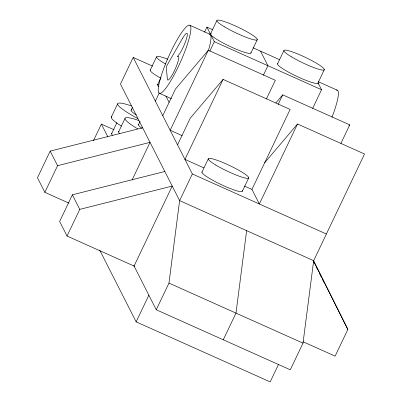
<?xml version="1.0" encoding="UTF-8"?>
<svg xmlns="http://www.w3.org/2000/svg" width="402" height="402" viewBox="0 0 402 402"><rect width="100%" height="100%" fill="white"/><g stroke="black" fill="none" stroke-linecap="round" stroke-linejoin="round"><path stroke-width="0.6" d="M156.247 309.756L168.971 283.093L179.619 200.628L192.337 173.96L133.178 57.431L120.459 84.098L179.619 200.628L313.661 260.672L303.013 343.132L290.294 369.8L156.247 309.756L133.876 265.687M246.637 230.647L235.989 313.113L223.271 339.78M142.645 127.796L50.185 151.107L37.466 177.774L44.858 192.337L68.918 203.116M44.858 192.337L57.576 165.674L150.036 142.363L132.032 180.106M93.43 140.76L101.379 124.097L113.982 129.74M164.825 171.493L72.37 194.804L59.647 221.472L67.044 236.039L134.64 266.315M111.238 117.223L117.6 103.892M111.62 133.725L116.922 122.615M67.044 236.039L79.762 209.372L172.222 186.061L134.067 266.059M118.635 131.791L124.997 118.459M131.082 110.223L132.409 107.445M150.162 70.224L156.519 56.893M138.479 124.791L140.067 121.459M157.554 84.792L161.001 77.571M155.363 101.128L159.338 92.797M162.755 115.696L175.478 89.033L208.306 50.265L275.33 80.284L266.461 98.877M204.497 32.22L206.924 27.135L212.628 29.693M210.502 33.929L216.864 20.592M208.306 50.265L170.152 130.263L182.181 135.65M209.738 51.305L214.316 41.702L206.924 27.135M177.548 144.831L190.267 118.163L223.1 79.4L290.118 109.419L251.964 189.417L259.355 203.985L297.515 123.987L364.534 154.006L313.661 260.672M223.1 79.4L184.94 159.393L203.844 167.865M250.948 52.923L257.31 39.592M201.925 172.192L208.286 158.855M278.395 364.679L270.179 381.9L136.137 321.856L148.856 295.194M263.365 75.295L267.933 65.722L260.541 51.154M277.526 63.948L283.882 50.617M278.159 104.43L282.727 94.852L349.745 124.871L340.881 143.464M242.371 191.191L248.732 177.855M324.334 69.611L317.972 82.948A22.366 3.035 25.5 0 1 296.003 75.978A22.366 3.035 25.5 0 1 277.752 63.616M312.661 108.379L321.55 89.736L318.118 82.973M313.243 260.089L347.851 329.454L335.127 356.122L303.053 341.755M275.832 102.987L282.727 94.852M264.682 162.75L297.515 123.987M348.936 125.831L349.745 124.871M318.258 81.722L337.268 90.174M189.89 25.291A37.275 6.507 -65.9 0 1 171.795 79.099A37.275 6.507 -65.9 0 1 162.001 73.395A37.275 6.507 -65.9 0 1 189.89 25.291L209.99 34.281A37.275 6.507 -65.9 0 0 209.12 34.14M159.232 93.229L171.518 98.726M253.124 47.833L279.365 59.586M214.316 41.702L321.55 89.736M133.178 57.431L152.654 66.154M244.516 186.081L251.964 189.417M192.337 173.96L326.379 234.004M168.971 283.093L303.013 343.132M347.851 329.454L313.384 260.627M165.83 95.887L169.116 102.364M101.379 124.097L107.836 136.821M50.185 151.107L57.576 165.674M72.37 194.804L79.762 209.372M99.681 250.049L136.137 321.856M313.384 261.144L314.781 263.938M316.173 266.737L317.57 269.536M319.801 274.008L321.198 276.807M322.595 279.606L323.992 282.4M250.833 52.431A22.366 3.035 25.5 0 1 228.979 45.954A22.366 3.035 25.5 0 1 211.301 33.431M210.598 34.999A37.275 6.507 -65.9 0 1 210.849 35.798M210.929 36.291A37.275 6.507 -65.9 0 1 208.477 50.185M336.368 90.143A37.275 6.407 -66 0 1 331.977 117.278M318.153 83.028A37.275 6.407 -66 0 1 318.248 84.129M141.891 128.318A22.366 3.035 25.5 0 1 138.705 124.459M119.6 133.69A37.275 5.06 25.5 0 1 119.017 131.238M137.62 128.826A37.275 5.06 25.5 0 1 138.745 120.479M165.704 64.059A22.366 3.035 25.5 0 1 156.559 56.767A22.366 3.035 25.5 0 1 167.941 59.265M158.931 86.721A22.366 3.035 25.5 0 1 158.358 84.299M242.255 190.694A22.366 3.035 25.5 0 1 221.723 184.845A22.366 3.035 25.5 0 1 202.156 171.86M160.825 78.224A22.366 3.035 25.5 0 1 150.388 69.893M136.258 114.947A22.366 3.035 25.5 0 1 131.881 109.731M121.499 126.143A37.275 5.06 25.5 0 1 111.62 116.67M137.755 118.525A37.275 5.06 25.5 0 1 131.348 105.912M112.394 135.243A29.818 4.045 25.5 0 1 111.927 133.283M182.578 38.26L166.237 66.742L167.393 79.355A13.045 2.276 -65.9 0 0 170.689 77.39L171.388 76.325A13.045 2.276 -65.9 0 0 178.664 56.531L177.282 56.742L179.915 53.36A13.045 2.276 -65.9 0 0 187.171 35.959A13.045 2.276 -65.9 0 0 182.578 38.26M224.437 26.813A22.366 3.035 25.5 0 0 257.084 39.924A22.366 3.035 25.5 0 0 229.738 23.542A22.366 3.035 25.5 0 0 224.437 26.813M291.46 56.838A22.366 3.035 25.5 0 0 324.102 69.943A22.366 3.035 25.5 0 0 296.761 53.561A22.366 3.035 25.5 0 0 291.46 56.838M215.859 165.076A22.366 3.035 25.5 0 0 248.506 178.186A22.366 3.035 25.5 0 0 221.16 161.805A22.366 3.035 25.5 0 0 215.859 165.076"/></g></svg>
